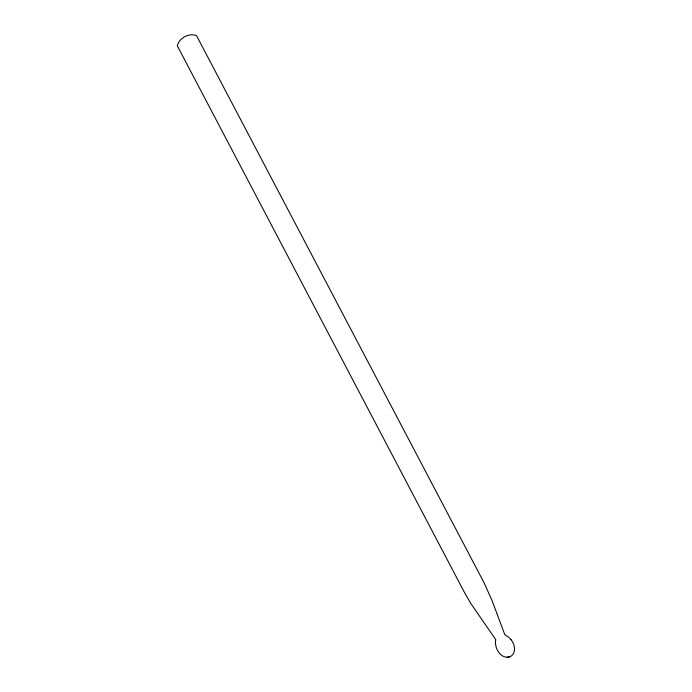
<?xml version="1.0" encoding="UTF-8"?>
<svg xmlns="http://www.w3.org/2000/svg" width="692" height="692" viewBox="0 0 692 692"><rect width="100%" height="100%" fill="white"/><g stroke="black" fill="none" stroke-linecap="round" stroke-linejoin="round"><path stroke-width="1.04" d="M510.999 639.676L508.663 637.237L504.849 634.789L492.047 600.544L483.95 582.517L196.545 35.664C189.132 32.585 178.917 38.008 177.342 45.897L464.444 592.413L471.053 603.831L495.749 639.633C493.915 647.868 500.973 660.151 510.471 656.535C516.725 652.902 514.9 643.992 510.774 639.417M507.028 657.391L510.471 656.535"/></g></svg>
